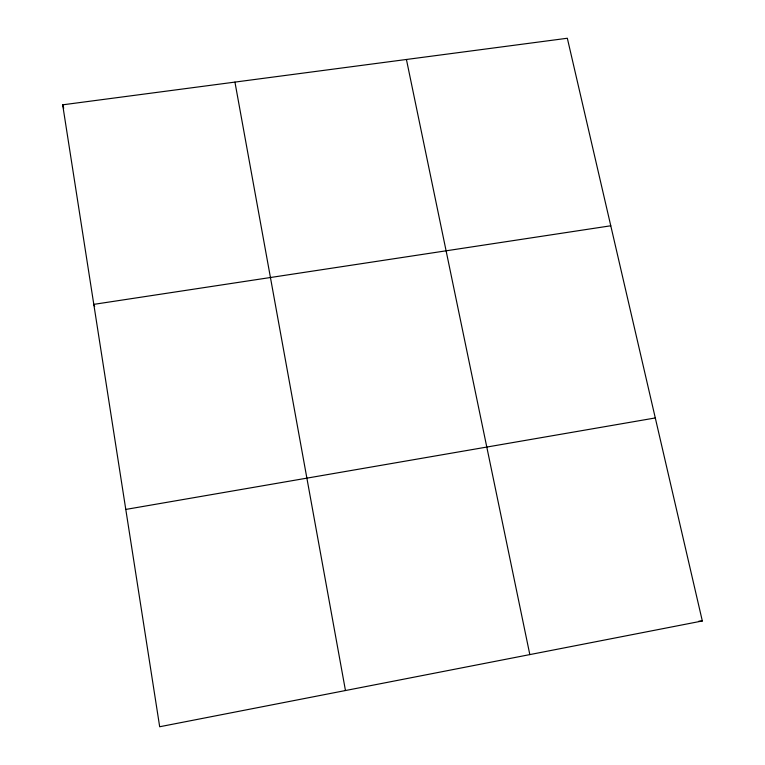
<?xml version="1.0" encoding="UTF-8"?>
<svg xmlns="http://www.w3.org/2000/svg" width="765" height="765" viewBox="0 0 765 765"><rect width="100%" height="100%" fill="white"/><g stroke="black" fill="none" stroke-linecap="round" stroke-linejoin="round"><path stroke-width="1.15" d="M702.327 620.97L159.684 726.75L62.673 104.824L567.334 38.25L702.327 620.97L698.808 621.218M125.785 509.433L655.289 417.948M610.776 225.78L93.799 304.365L94.65 306.497M62.673 104.824L63.715 108.19M406.425 59.479L529.829 654.591M234.941 82.104L345.464 690.537"/></g></svg>
